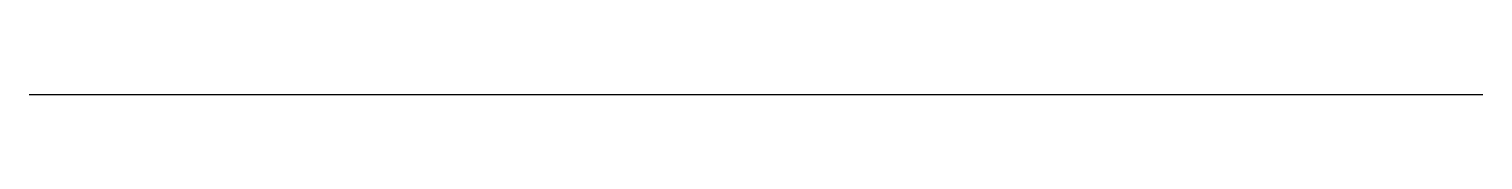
# Paper-space layout 'Layout1' of a CAD drawing. Header units: millimetres. Extents: x 0 to 10, y 50 to 50.
import ezdxf

# ---------------------------------------------------------------- set-up
doc = ezdxf.new("R2010")
doc.units = ezdxf.units.MM
doc.layers.add('CUT', color=7, linetype='CONTINUOUS')

psp = doc.layouts.get("Layout1")

# ---------------------------------------------------------------- linework, layer by layer
at = {"layer": 'CUT'}
psp.add_line((0, 50), (10, 50), dxfattribs=at)

doc.saveas('drawing.dxf')
